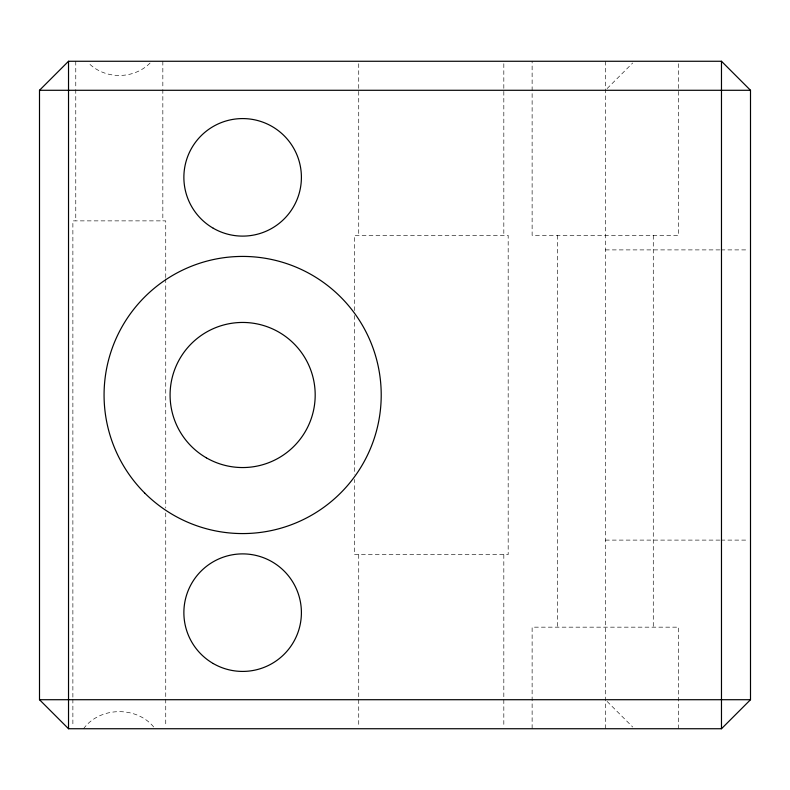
<?xml version="1.0" encoding="UTF-8"?>
<svg xmlns="http://www.w3.org/2000/svg" width="790" height="790" viewBox="0 0 790 790"><rect width="100%" height="100%" fill="white"/><g stroke="black" fill="none" stroke-linecap="round" stroke-linejoin="round"><path stroke-width="0.59" stroke-dasharray="3.95 2.96" d="M83.552 728.736C100.162 705.964 138.447 705.964 155.067 728.736M607.105 88.579L632.711 62.973M150.09 63.022C133.717 79.602 104.892 79.602 88.529 63.022M605.397 249.897L719.759 249.897M720.984 249.897L748.041 249.897M605.397 540.103L719.759 540.103M720.984 540.103L748.041 540.103M607.105 701.421L632.711 727.027M678.679 63.713L678.679 235.39L532.124 235.39L532.124 61.265M678.679 728.736L678.679 627.161L532.124 627.161L532.124 728.736M653.281 235.39L653.281 627.161M605.397 61.265L605.397 728.736M557.513 235.39L557.513 627.161M503.822 63.713L503.822 235.39M503.822 554.61L503.822 726.287M358.729 63.713L358.729 235.39M358.729 554.61L358.729 726.287M354.374 310.569L354.374 235.39L508.177 235.39L508.177 554.61L354.374 554.61L354.374 479.431M354.374 315.506L354.374 474.494M165.742 277.576L165.742 220.874L72.877 220.874L72.877 697.916M165.742 278.811L165.742 508.089M165.742 513.016L165.742 697.916M165.742 699.15L165.742 726.267M162.839 61.265L162.839 88.273M162.839 89.507L162.839 220.874M75.771 61.265L75.771 88.273M75.771 89.507L75.771 220.874M72.877 699.15L72.877 726.267"/><path stroke-width="1.19" d="M39.5 90.287L68.523 61.265L721.477 61.265L750.5 90.287L750.5 699.713L721.477 728.736L68.523 728.736L39.5 699.713L39.5 90.287L750.5 90.287M39.5 699.713L750.5 699.713M721.477 61.265L721.477 728.736M68.523 61.265L68.523 728.736M206.368 457.835A72.552 72.552 0 0 0 315.19 395A72.552 72.552 0 0 0 206.368 332.165A72.552 72.552 0 0 0 206.368 457.835M213.261 228.241A58.766 58.766 0 0 0 301.405 177.345A58.766 58.766 0 0 0 213.261 126.449A58.766 58.766 0 0 0 213.261 228.241M213.261 663.551A58.766 58.766 0 0 0 301.405 612.655A58.766 58.766 0 0 0 213.261 561.759A58.766 58.766 0 0 0 213.261 663.551M144.659 492.99A138.576 138.576 0 0 0 376.494 430.866A138.576 138.576 0 0 0 206.783 261.144A138.576 138.576 0 0 0 144.659 492.99"/></g></svg>
